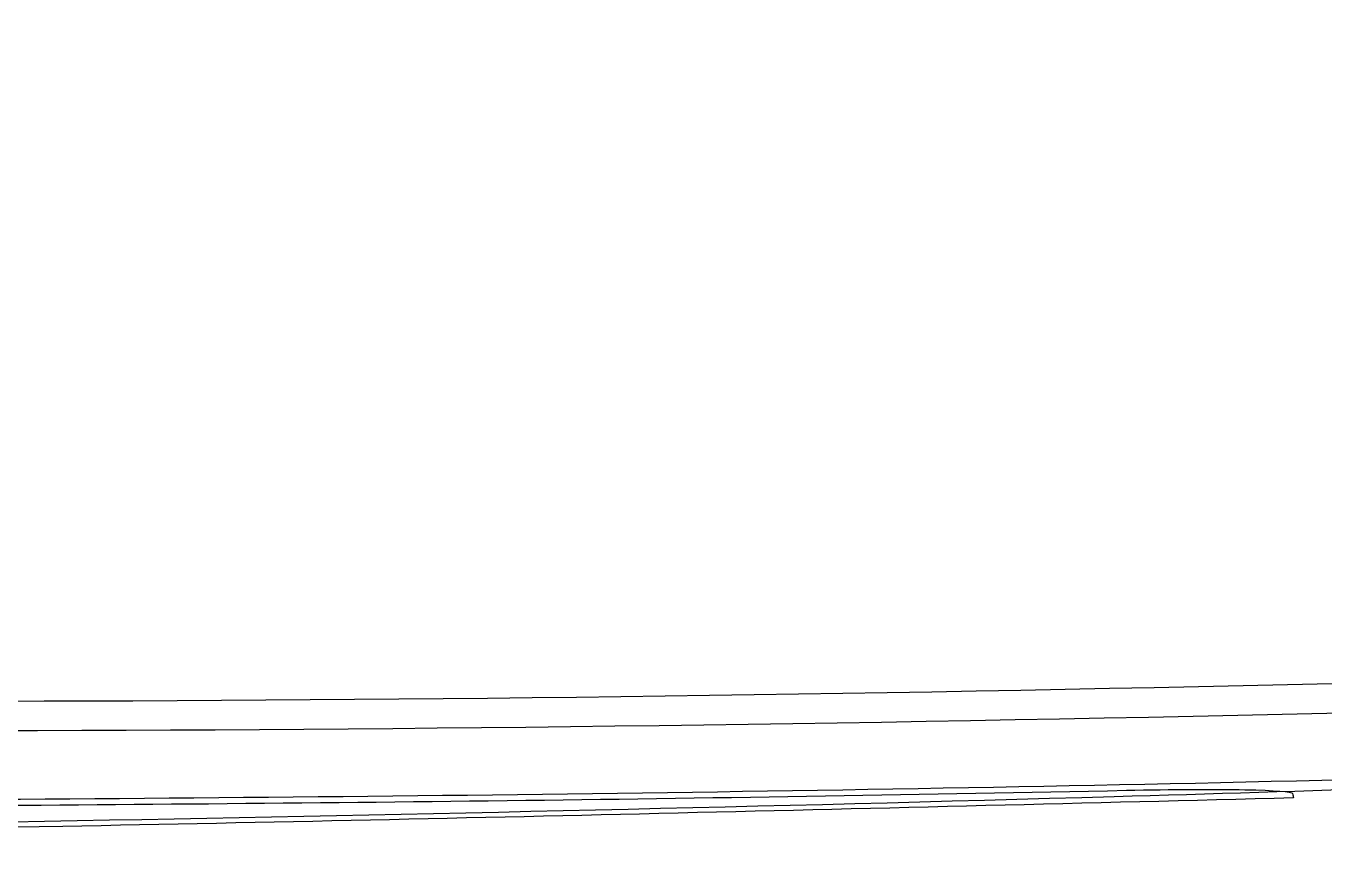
# Model space of a CAD drawing. Extents: x 2897 to 9100, y -47 to 2481.
# Drawn here: x 3407.2 to 3463.9, y 1500.8 to 1536.9 of the extents above; entities that cross this region are included whole.
import ezdxf

# ---------------------------------------------------------------- set-up
doc = ezdxf.new("R2010")
doc.units = 0
doc.header["$LTSCALE"] = 20
doc.header["$MEASUREMENT"] = 0
doc.layers.get('0').update_dxf_attribs({"linetype": 'CONTINUOUS'})
doc.layers.add('1', color=7, linetype='CONTINUOUS')

# ---------------------------------------------------------------- blocks, each defined once
blk = doc.blocks.new('A$C429C0A1F')
at = {"layer": '1', "color": 0}
for points, knots in [([(2.416, 385.271), (1.967, 403.169), (0.968, 443.027), (0.418, 488.98), (0.1, 520.912), (-0.049, 540.846), (0.063, 564.661), (1.282, 594.547), (4.907, 624.24), (11.984, 648.433), (21.657, 665.927), (28.614, 674.616), (33.632, 679.709), (35.275, 681.231), (36.101, 681.997)], [0, 0, 0, 0, 0.175743, 0.391361, 0.451104, 0.489208, 0.587039, 0.684867, 0.782642, 0.880275, 0.929829, 0.978017, 0.988945, 1, 1, 1, 1]), ([(5.308, 595.806), (3.462, 579.505), (2.826, 562.969), (2.127, 529.675), (2.084, 512.931), (1.972, 479.119), (1.972, 462.016), (2.181, 427.498), (2.389, 410.11), (2.752, 392.564)], [0, 0, 0, 0, 0.25, 0.25, 0.5, 0.5, 0.75, 0.75, 1, 1, 1, 1]), ([(3.427, 374.107), (3.113, 385.889), (2.869, 397.656), (2.514, 420.968), (2.4, 432.541), (2.275, 455.552), (2.263, 466.958), (2.319, 489.614), (2.39, 500.849), (2.48, 512.06)], [0, 0, 0, 0, 0.25, 0.25, 0.5, 0.5, 0.75, 0.75, 1, 1, 1, 1]), ([(4.289, 342.682), (3.536, 359.473), (2.95, 376.282), (1.603, 423.256), (1.098, 453.424), (0.767, 483.595)], [0, 0, 0, 0, 0.35792, 0.35792, 1, 1, 1, 1]), ([(2.752, 392.564), (2.793, 390.557), (2.803, 388.708), (2.751, 386.069), (2.692, 385.33), (2.608, 385.312)], [0, 0, 0, 0, 0.5, 0.5, 1, 1, 1, 1])]:
    blk.add_open_spline(points, degree=3, knots=knots, dxfattribs=at)
for points in [[(6.062, 497.989), (4.909, 456.912), (5.289, 415.57), (6.356, 374.107)], [(7.636, 373.884), (6.561, 415.32), (6.176, 456.6), (7.329, 497.634)], [(2.608, 385.312), (2.544, 385.298), (2.48, 385.285), (2.416, 385.271)]]:
    blk.add_open_spline(points, degree=3, dxfattribs=at)

msp = doc.modelspace()

# ---------------------------------------------------------------- block references
at = {"rotation": 90}
msp.add_blockref('A$C429C0A1F', (3847.811, 1500.792), dxfattribs=at)

doc.saveas('drawing.dxf')
